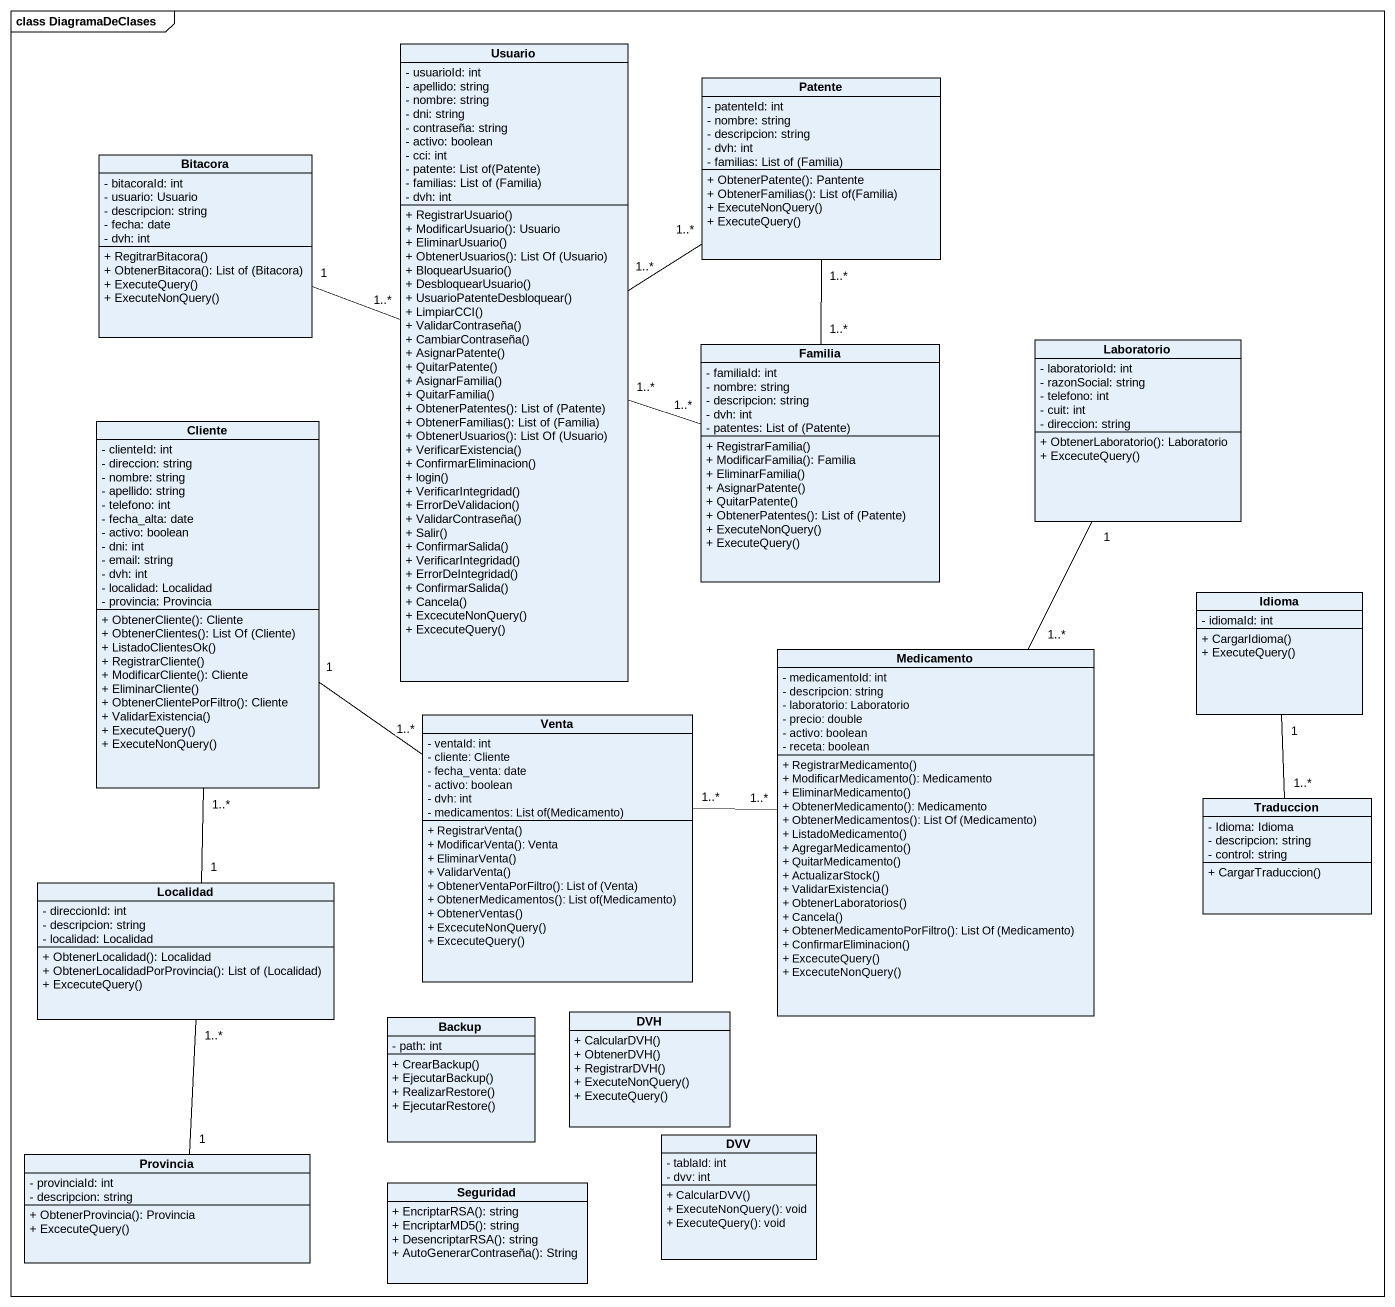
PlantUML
@startuml
mainframe class DiagramaDeClases
hide circle
hide empty members
skinparam classAttributeIconSize 0
class Usuario {
  - usuarioId: int
  - apellido: string
  - nombre: string
  - dni: string
  - contraseña: string
  - activo: boolean
  - cci: int
  {field} - patente: List of(Patente)
  {field} - familias: List of (Familia)
  - dvh: int
  + RegistrarUsuario()
  + ModificarUsuario(): Usuario
  + EliminarUsuario()
  + ObtenerUsuarios(): List Of (Usuario)
  + BloquearUsuario()
  + DesbloquearUsuario()
  + UsuarioPatenteDesbloquear()
  + LimpiarCCI()
  + ValidarContraseña()
  + CambiarContraseña()
  + AsignarPatente()
  + QuitarPatente()
  + AsignarFamilia()
  + QuitarFamilia()
  + ObtenerPatentes(): List of (Patente)
  + ObtenerFamilias(): List of (Familia)
  + ObtenerUsuarios(): List Of (Usuario)
  + VerificarExistencia()
  + ConfirmarEliminacion()
  + login()
  + VerificarIntegridad()
  + ErrorDeValidacion()
  + ValidarContraseña()
  + Salir()
  + ConfirmarSalida()
  + VerificarIntegridad()
  + ErrorDeIntegridad()
  + ConfirmarSalida()
  + Cancela()
  + ExcecuteNonQuery()
  + ExcecuteQuery()
}
class Patente {
  - patenteId: int
  - nombre: string
  - descripcion: string
  - dvh: int
  {field} - familias: List of (Familia)
  + ObtenerPatente(): Pantente
  + ObtenerFamilias(): List of(Familia)
  + ExecuteNonQuery()
  + ExecuteQuery()
}
class Bitacora {
  - bitacoraId: int
  - usuario: Usuario
  - descripcion: string
  - fecha: date
  - dvh: int
  + RegitrarBitacora()
  + ObtenerBitacora(): List of (Bitacora)
  + ExecuteQuery()
  + ExecuteNonQuery()
}
class Familia {
  - familiaId: int
  - nombre: string
  - descripcion: string
  - dvh: int
  {field} - patentes: List of (Patente)
  + RegistrarFamilia()
  + ModificarFamilia(): Familia
  + EliminarFamilia()
  + AsignarPatente()
  + QuitarPatente()
  + ObtenerPatentes(): List of (Patente)
  + ExecuteNonQuery()
  + ExecuteQuery()
}
class Laboratorio {
  - laboratorioId: int
  - razonSocial: string
  - telefono: int
  - cuit: int
  - direccion: string
  + ObtenerLaboratorio(): Laboratorio
  + ExcecuteQuery()
}
class Cliente {
  - clienteId: int
  - direccion: string
  - nombre: string
  - apellido: string
  - telefono: int
  - fecha_alta: date
  - activo: boolean
  - dni: int
  - email: string
  - dvh: int
  - localidad: Localidad
  - provincia: Provincia
  + ObtenerCliente(): Cliente
  + ObtenerClientes(): List Of (Cliente)
  + ListadoClientesOk()
  + RegistrarCliente()
  + ModificarCliente(): Cliente
  + EliminarCliente()
  + ObtenerClientePorFiltro(): Cliente
  + ValidarExistencia()
  + ExecuteQuery()
  + ExecuteNonQuery()
}
class Idioma {
  - idiomaId: int
  + CargarIdioma()
  + ExecuteQuery()
}
class Medicamento {
  - medicamentoId: int
  - descripcion: string
  - laboratorio: Laboratorio
  - precio: double
  - activo: boolean
  - receta: boolean
  + RegistrarMedicamento()
  + ModificarMedicamento(): Medicamento
  + EliminarMedicamento()
  + ObtenerMedicamento(): Medicamento
  + ObtenerMedicamentos(): List Of (Medicamento)
  + ListadoMedicamento()
  + AgregarMedicamento()
  + QuitarMedicamento()
  + ActualizarStock()
  + ValidarExistencia()
  + ObtenerLaboratorios()
  + Cancela()
  + ObtenerMedicamentoPorFiltro(): List Of (Medicamento)
  + ConfirmarEliminacion()
  + ExcecuteQuery()
  + ExcecuteNonQuery()
}
class Venta {
  - ventaId: int
  - cliente: Cliente
  - fecha_venta: date
  - activo: boolean
  - dvh: int
  {field} - medicamentos: List of(Medicamento)
  + RegistrarVenta()
  + ModificarVenta(): Venta
  + EliminarVenta()
  + ValidarVenta()
  + ObtenerVentaPorFiltro(): List of (Venta)
  + ObtenerMedicamentos(): List of(Medicamento)
  + ObtenerVentas()
  + ExcecuteNonQuery()
  + ExcecuteQuery()
}
class Traduccion {
  - Idioma: Idioma
  - descripcion: string
  - control: string
  + CargarTraduccion()
}
class Localidad {
  - direccionId: int
  - descripcion: string
  - localidad: Localidad
  + ObtenerLocalidad(): Localidad
  + ObtenerLocalidadPorProvincia(): List of (Localidad)
  + ExcecuteQuery()
}
class Backup {
  - path: int
  + CrearBackup()
  + EjecutarBackup()
  + RealizarRestore()
  + EjecutarRestore()
}
class DVH {
  + CalcularDVH()
  + ObtenerDVH()
  + RegistrarDVH()
  + ExecuteNonQuery()
  + ExecuteQuery()
}
class DVV {
  - tablaId: int
  - dvv: int
  + CalcularDVV()
  + ExecuteNonQuery(): void
  + ExecuteQuery(): void
}
class Provincia {
  - provinciaId: int
  - descripcion: string
  + ObtenerProvincia(): Provincia
  + ExcecuteQuery()
}
class Seguridad {
  + EncriptarRSA(): string
  + EncriptarMD5(): string
  + DesencriptarRSA(): string
  + AutoGenerarContraseña(): String
}
Usuario "1..*" -left- "1" Bitacora
Patente "1..*" -- "1..*" Usuario
Patente "1..*" -- "1..*" Familia
Familia "1..*" -left- "1..*" Usuario
Cliente "1" -- "1..*" Venta
Cliente "1..*" -- "1" Localidad
Medicamento "1..*" -up- "1" Laboratorio
Medicamento "1..*" -left- "1..*" Venta
Traduccion "1..*" -up- "1" Idioma
Localidad "1..*" -- "1" Provincia
@enduml
